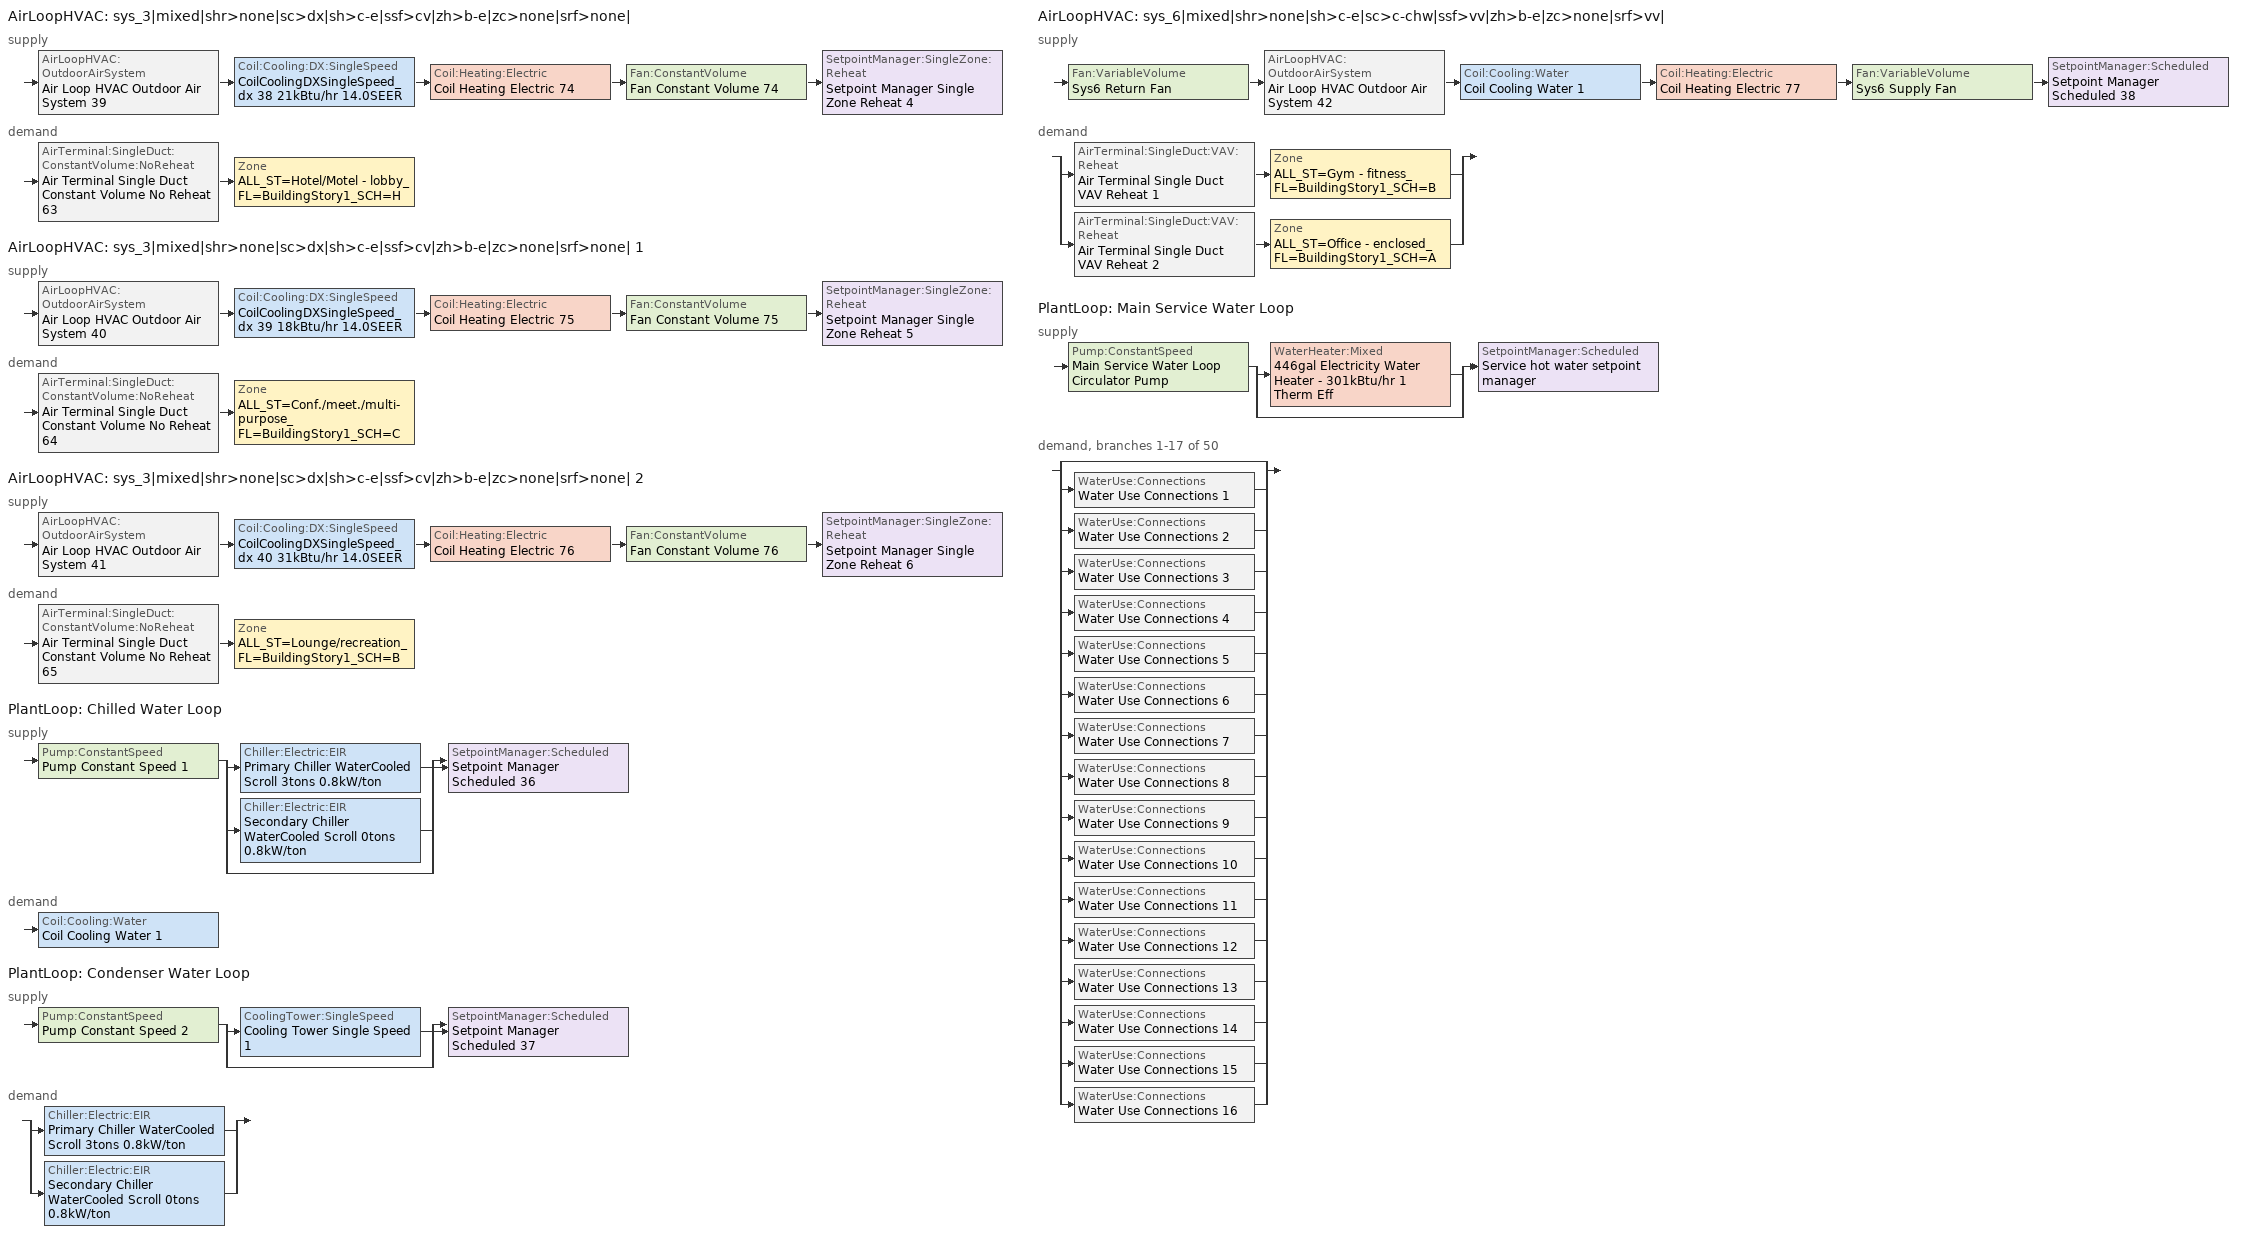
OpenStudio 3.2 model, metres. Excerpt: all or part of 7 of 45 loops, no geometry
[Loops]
AirLoopHVAC 'sys_3|mixed|shr>none|sc>dx|sh>c-e|ssf>cv|zh>b-e|zc>none|srf>none|'
 supply: AirLoopHVAC:OutdoorAirSystem 'Air Loop HVAC Outdoor Air System 39' > Coil:Cooling:DX:SingleSpeed 'CoilCoolingDXSingleSpeed_dx 38 21kBtu/hr 14.0SEER' > Coil:Heating:Electric 'Coil Heating Electric 74' > Fan:ConstantVolume 'Fan Constant Volume 74' > SetpointManager:SingleZone:Reheat 'Setpoint Manager Single Zone Reheat 4'
 demand: AirTerminal:SingleDuct:ConstantVolume:NoReheat 'Air Terminal Single Duct Constant Volume No Reheat 63' > Zone 'ALL_ST=Hotel/Motel - lobby_FL=BuildingStory1_SCH=H'
AirLoopHVAC 'sys_3|mixed|shr>none|sc>dx|sh>c-e|ssf>cv|zh>b-e|zc>none|srf>none| 1'
 supply: AirLoopHVAC:OutdoorAirSystem 'Air Loop HVAC Outdoor Air System 40' > Coil:Cooling:DX:SingleSpeed 'CoilCoolingDXSingleSpeed_dx 39 18kBtu/hr 14.0SEER' > Coil:Heating:Electric 'Coil Heating Electric 75' > Fan:ConstantVolume 'Fan Constant Volume 75' > SetpointManager:SingleZone:Reheat 'Setpoint Manager Single Zone Reheat 5'
 demand: AirTerminal:SingleDuct:ConstantVolume:NoReheat 'Air Terminal Single Duct Constant Volume No Reheat 64' > Zone 'ALL_ST=Conf./meet./multi-purpose_FL=BuildingStory1_SCH=C'
AirLoopHVAC 'sys_3|mixed|shr>none|sc>dx|sh>c-e|ssf>cv|zh>b-e|zc>none|srf>none| 2'
 supply: AirLoopHVAC:OutdoorAirSystem 'Air Loop HVAC Outdoor Air System 41' > Coil:Cooling:DX:SingleSpeed 'CoilCoolingDXSingleSpeed_dx 40 31kBtu/hr 14.0SEER' > Coil:Heating:Electric 'Coil Heating Electric 76' > Fan:ConstantVolume 'Fan Constant Volume 76' > SetpointManager:SingleZone:Reheat 'Setpoint Manager Single Zone Reheat 6'
 demand: AirTerminal:SingleDuct:ConstantVolume:NoReheat 'Air Terminal Single Duct Constant Volume No Reheat 65' > Zone 'ALL_ST=Lounge/recreation_FL=BuildingStory1_SCH=B'
PlantLoop 'Chilled Water Loop'
 supply: Pump:ConstantSpeed 'Pump Constant Speed 1' > split
  | Chiller:Electric:EIR 'Primary Chiller WaterCooled Scroll 3tons 0.8kW/ton'
  | Chiller:Electric:EIR 'Secondary Chiller WaterCooled Scroll 0tons 0.8kW/ton'
  | bypass
  join > SetpointManager:Scheduled 'Setpoint Manager Scheduled 36'
 demand: Coil:Cooling:Water 'Coil Cooling Water 1'
PlantLoop 'Condenser Water Loop'
 supply: Pump:ConstantSpeed 'Pump Constant Speed 2' > split
  | CoolingTower:SingleSpeed 'Cooling Tower Single Speed 1'
  | bypass
  join > SetpointManager:Scheduled 'Setpoint Manager Scheduled 37'
 demand: split
  | Chiller:Electric:EIR 'Primary Chiller WaterCooled Scroll 3tons 0.8kW/ton'
  | Chiller:Electric:EIR 'Secondary Chiller WaterCooled Scroll 0tons 0.8kW/ton'
AirLoopHVAC 'sys_6|mixed|shr>none|sh>c-e|sc>c-chw|ssf>vv|zh>b-e|zc>none|srf>vv|'
 supply: Fan:VariableVolume 'Sys6 Return Fan' > AirLoopHVAC:OutdoorAirSystem 'Air Loop HVAC Outdoor Air System 42' > Coil:Cooling:Water 'Coil Cooling Water 1' > Coil:Heating:Electric 'Coil Heating Electric 77' > Fan:VariableVolume 'Sys6 Supply Fan' > SetpointManager:Scheduled 'Setpoint Manager Scheduled 38'
 demand: split
  | AirTerminal:SingleDuct:VAV:Reheat 'Air Terminal Single Duct VAV Reheat 1' > Zone 'ALL_ST=Gym - fitness_FL=BuildingStory1_SCH=B'
  | AirTerminal:SingleDuct:VAV:Reheat 'Air Terminal Single Duct VAV Reheat 2' > Zone 'ALL_ST=Office - enclosed_FL=BuildingStory1_SCH=A'
PlantLoop 'Main Service Water Loop'
 supply: Pump:ConstantSpeed 'Main Service Water Loop Circulator Pump' > split
  | WaterHeater:Mixed '446gal Electricity Water Heater - 301kBtu/hr 1 Therm Eff'
  | bypass
  join > SetpointManager:Scheduled 'Service hot water setpoint manager'
 demand, branches 1-17 of 50: split
  | bypass
  | WaterUse:Connections 'Water Use Connections 1'
  | WaterUse:Connections 'Water Use Connections 2'
  | WaterUse:Connections 'Water Use Connections 3'
  | WaterUse:Connections 'Water Use Connections 4'
  | WaterUse:Connections 'Water Use Connections 5'
  | WaterUse:Connections 'Water Use Connections 6'
  | WaterUse:Connections 'Water Use Connections 7'
  | WaterUse:Connections 'Water Use Connections 8'
  | WaterUse:Connections 'Water Use Connections 9'
  | WaterUse:Connections 'Water Use Connections 10'
  | WaterUse:Connections 'Water Use Connections 11'
  | WaterUse:Connections 'Water Use Connections 12'
  | WaterUse:Connections 'Water Use Connections 13'
  | WaterUse:Connections 'Water Use Connections 14'
  | WaterUse:Connections 'Water Use Connections 15'
  | WaterUse:Connections 'Water Use Connections 16'
[Sizing:Zone] Zone Cooling Design Supply Air Temperature Input Method=SupplyAirTemperature; Zone Cooling Design Supply Air Temperature {C}=13; Zone Cooling Design Supply Air Temperature Difference {deltaC}=11.11; Zone Heating Design Supply Air Temperature Input Method=SupplyAirTemperature; Zone Heating Design Supply Air Temperature {C}=43; Zone Heating Design Supply Air Temperature Difference {deltaC}=11.11; Zone Cooling Design Supply Air Humidity Ratio {kg-H2O/kg-air}=0.0085; Zone Heating Design Supply Air Humidity Ratio {kg-H2O/kg-air}=0.008; Zone Heating Sizing Factor=1.3; Zone Cooling Sizing Factor=1.1; Cooling Design Air Flow Method=DesignDay; Heating Design Air Flow Method=DesignDay; Account for Dedicated Outdoor Air System=No; Dedicated Outdoor Air System Control Strategy=NeutralSupplyAir; Dedicated Outdoor Air Low Setpoint Temperature for Design {C}=autosize; Dedicated Outdoor Air High Setpoint Temperature for Design {C}=autosize
ALL_ST=Hotel/Motel - lobby_FL=BuildingStory1_SCH=H; ALL_ST=Office - enclosed_FL=BuildingStory1_SCH=A; ALL_ST=Gym - fitness_FL=BuildingStory1_SCH=B; ALL_ST=Conf./meet./multi-purpose_FL=BuildingStory1_SCH=C; ALL_ST=Lounge/recreation_FL=BuildingStory1_SCH=B
[Zone equipment]
ALL_ST=Hotel/Motel - lobby_FL=BuildingStory1_SCH=H: Air Terminal Single Duct Constant Volume No Reheat 63, Zone HVAC Baseboard Convective Electric 63
ALL_ST=Office - enclosed_FL=BuildingStory1_SCH=A: Air Terminal Single Duct VAV Reheat 2, Zone HVAC Baseboard Convective Electric 67
ALL_ST=Gym - fitness_FL=BuildingStory1_SCH=B: Air Terminal Single Duct VAV Reheat 1, Zone HVAC Baseboard Convective Electric 66
ALL_ST=Conf./meet./multi-purpose_FL=BuildingStory1_SCH=C: Air Terminal Single Duct Constant Volume No Reheat 64, Zone HVAC Baseboard Convective Electric 64
ALL_ST=Lounge/recreation_FL=BuildingStory1_SCH=B: Air Terminal Single Duct Constant Volume No Reheat 65, Zone HVAC Baseboard Convective Electric 65
[AirLoopHVAC] Design Supply Air Flow Rate {m3/s}=autosize; Design Return Air Flow Fraction of Supply Air Flow=1
Name | Availability Schedule
sys_3|mixed|shr>none|sc>dx|sh>c-e|ssf>cv|zh>b-e|zc>none|srf>none| | sys_3|mixed|shr>none|sc>dx|sh>c-e|ssf>cv|zh>b-e|zc>none|srf>none| Occ Sch
sys_3|mixed|shr>none|sc>dx|sh>c-e|ssf>cv|zh>b-e|zc>none|srf>none| 1 | sys_3|mixed|shr>none|sc>dx|sh>c-e|ssf>cv|zh>b-e|zc>none|srf>none| 1 Occ Sch
sys_3|mixed|shr>none|sc>dx|sh>c-e|ssf>cv|zh>b-e|zc>none|srf>none| 2 | sys_3|mixed|shr>none|sc>dx|sh>c-e|ssf>cv|zh>b-e|zc>none|srf>none| 2 Occ Sch
sys_6|mixed|shr>none|sh>c-e|sc>c-chw|ssf>vv|zh>b-e|zc>none|srf>vv| | sys_6|mixed|shr>none|sh>c-e|sc>c-chw|ssf>vv|zh>b-e|zc>none|srf>vv| Occ Sch
[Sizing:System] Type of Load to Size On=Sensible; Design Outdoor Air Flow Rate {m3/s}=Autosize; Preheat Design Temperature {C}=7; Preheat Design Humidity Ratio {kg-H2O/kg-Air}=0.008; Precool Design Humidity Ratio {kg-H2O/kg-Air}=0.008; Central Cooling Design Supply Air Temperature {C}=13; Sizing Option=NonCoincident; 100% Outdoor Air in Cooling=No; 100% Outdoor Air in Heating=No; Central Cooling Design Supply Air Humidity Ratio {kg-H2O/kg-Air}=0.0085; Central Heating Design Supply Air Humidity Ratio {kg-H2O/kg-Air}=0.008; Cooling Design Air Flow Method=DesignDay; Cooling Design Air Flow Rate {m3/s}=0; Heating Design Air Flow Method=DesignDay; Heating Design Air Flow Rate {m3/s}=0; System Outdoor Air Method=ZoneSum; Zone Maximum Outdoor Air Fraction=1; Cooling Supply Air Flow Rate Per Floor Area {m3/s-m2}=0.00996765; Cooling Fraction of Autosized Cooling Supply Air Flow Rate=1; Cooling Supply Air Flow Rate Per Unit Cooling Capacity {m3/s-W}=3.94755e-05; Heating Supply Air Flow Rate Per Floor Area {m3/s-m2}=0.00996765; Heating Fraction of Autosized Heating Supply Air Flow Rate=1; Heating Fraction of Autosized Cooling Supply Air Flow Rate=1; Heating Supply Air Flow Rate Per Unit Heating Capacity {m3/s-W}=3.15882e-05; Cooling Design Capacity Method=CoolingDesignCapacity; Cooling Design Capacity {W}=autosize; Cooling Design Capacity Per Floor Area {W/m2}=234.7; Fraction of Autosized Cooling Design Capacity=1; Heating Design Capacity Method=HeatingDesignCapacity; Heating Design Capacity {W}=autosize; Heating Design Capacity Per Floor Area {W/m2}=157; Fraction of Autosized Heating Design Capacity=1; Central Cooling Capacity Control Method=OnOff
Name | Central Heating Maximum System Air Flow Ratio | Precool Design Temperature {C} | Central Heating Design Supply Air Temperature {C}
sys_3|mixed|shr>none|sc>dx|sh>c-e|ssf>cv|zh>b-e|zc>none|srf>none|; sys_3|mixed|shr>none|sc>dx|sh>c-e|ssf>cv|zh>b-e|zc>none|srf>none| 1; sys_3|mixed|shr>none|sc>dx|sh>c-e|ssf>cv|zh>b-e|zc>none|srf>none| 2 | 1 | 13 | 43
sys_6|mixed|shr>none|sh>c-e|sc>c-chw|ssf>vv|zh>b-e|zc>none|srf>vv| | 0.3 | 12.8 | 13.1
[Fan:ConstantVolume] Availability Schedule=Always On Discrete; Fan Total Efficiency=0.39975; Pressure Rise {Pa}=640; Maximum Flow Rate {m3/s}=AutoSize; Motor Efficiency=0.615
Fan Constant Volume 74; Fan Constant Volume 75; Fan Constant Volume 76
[Coil:Heating:Electric] Availability Schedule=Always On Discrete
Coil Heating Electric 74; Coil Heating Electric 75; Coil Heating Electric 76; Coil Heating Electric 77; Coil Heating Electric 78; Coil Heating Electric 79
[Coil:Cooling:DX:SingleSpeed] Availability Schedule=Always On Discrete; Rated Total Cooling Capacity {W}=autosize; Rated Sensible Heat Ratio=autosize; Rated COP {W/W}=4.11713; Rated Air Flow Rate {m3/s}=autosize; Rated Evaporator Fan Power Per Volume Flow Rate {W/(m3/s)}=773.3; Total Cooling Capacity Function of Temperature Curve=DXCOOL-NECB2011-REF-CAPFT; Total Cooling Capacity Function of Flow Fraction Curve=DXCOOL-NECB2011-REF-CAPFFLOW; Energy Input Ratio Function of Temperature Curve=DXCOOL-NECB2011-REF-COOLEIRFT; Energy Input Ratio Function of Flow Fraction Curve=DXCOOL-NECB2011-REF-COOLEIRFFLOW; Part Load Fraction Correlation Curve=DXCOOL-NECB2011-REF-COOLPLFFPLR; Minimum Outdoor Dry-Bulb Temperature for Compressor Operation {C}=-25; Condenser Type=AirCooled; Evaporative Condenser Effectiveness=0; Evaporative Condenser Air Flow Rate {m3/s}=Autosize; Evaporative Condenser Pump Rated Power Consumption {W}=Autosize; Crankcase Heater Capacity {W}=0; Maximum Outdoor Dry-Bulb Temperature for Crankcase Heater Operation {C}=0; Basin Heater Capacity {W/K}=0; Basin Heater Setpoint Temperature {C}=10
CoilCoolingDXSingleSpeed_dx 38 21kBtu/hr 14.0SEER; CoilCoolingDXSingleSpeed_dx 39 18kBtu/hr 14.0SEER; CoilCoolingDXSingleSpeed_dx 40 31kBtu/hr 14.0SEER
[Controller:OutdoorAir] Minimum Outdoor Air Flow Rate {m3/s}=autosize; Maximum Outdoor Air Flow Rate {m3/s}=Autosize; Economizer Control Type=NoEconomizer; Economizer Control Action Type=ModulateFlow; Economizer Maximum Limit Dry-Bulb Temperature {C}=28; Economizer Maximum Limit Enthalpy {J/kg}=64000; Economizer Minimum Limit Dry-Bulb Temperature {C}=-100; Lockout Type=NoLockout; Minimum Limit Type=FixedMinimum; High Humidity Control=No; Heat Recovery Bypass Control Type=BypassWhenWithinEconomizerLimits
Name | Minimum Outdoor Air Schedule | Controller Mechanical Ventilation
Controller Outdoor Air 39 | sys_3|mixed|shr>none|sc>dx|sh>c-e|ssf>cv|zh>b-e|zc>none|srf>none| Occ Sch | Controller Mechanical Ventilation 39
Controller Outdoor Air 40 | sys_3|mixed|shr>none|sc>dx|sh>c-e|ssf>cv|zh>b-e|zc>none|srf>none| 1 Occ Sch | Controller Mechanical Ventilation 40
Controller Outdoor Air 41 | sys_3|mixed|shr>none|sc>dx|sh>c-e|ssf>cv|zh>b-e|zc>none|srf>none| 2 Occ Sch | Controller Mechanical Ventilation 41
Controller Outdoor Air 42 | sys_6|mixed|shr>none|sh>c-e|sc>c-chw|ssf>vv|zh>b-e|zc>none|srf>vv| Occ Sch | Controller Mechanical Ventilation 42
[Controller:MechanicalVentilation] Availability Schedule=Always On Discrete; System Outdoor Air Method=ZoneSum
Controller Mechanical Ventilation 39; Controller Mechanical Ventilation 40; Controller Mechanical Ventilation 41; Controller Mechanical Ventilation 42
[AirLoopHVAC:OutdoorAirSystem]
Name | Controller
Air Loop HVAC Outdoor Air System 39 | Controller Outdoor Air 39
Air Loop HVAC Outdoor Air System 40 | Controller Outdoor Air 40
Air Loop HVAC Outdoor Air System 41 | Controller Outdoor Air 41
Air Loop HVAC Outdoor Air System 42 | Controller Outdoor Air 42
[SetpointManager:Scheduled] Control Variable=Temperature
Name | Schedule
Setpoint Manager Scheduled 36 | CHW Temp
Setpoint Manager Scheduled 37 | CW Temp
Setpoint Manager Scheduled 38 | Supply Air Temp
Service hot water setpoint manager | Service Water Loop Temp - 140F
[ZoneHVAC:Baseboard:Convective:Electric] Availability Schedule=Always On Discrete; Nominal Capacity {W}=autosize; Efficiency=1
Zone HVAC Baseboard Convective Electric 63; Zone HVAC Baseboard Convective Electric 64; Zone HVAC Baseboard Convective Electric 65; Zone HVAC Baseboard Convective Electric 66; Zone HVAC Baseboard Convective Electric 67
[AirTerminal:SingleDuct:ConstantVolume:NoReheat] Availability Schedule=Always On Discrete; Maximum Air Flow Rate {m3/s}=AutoSize
Air Terminal Single Duct Constant Volume No Reheat 63; Air Terminal Single Duct Constant Volume No Reheat 64; Air Terminal Single Duct Constant Volume No Reheat 65
[SetpointManager:SingleZone:Reheat] Minimum Supply Air Temperature {C}=13; Maximum Supply Air Temperature {C}=43
Name | Control Zone
Setpoint Manager Single Zone Reheat 4 | ALL_ST=Hotel/Motel - lobby_FL=BuildingStory1_SCH=H
Setpoint Manager Single Zone Reheat 5 | ALL_ST=Conf./meet./multi-purpose_FL=BuildingStory1_SCH=C
Setpoint Manager Single Zone Reheat 6 | ALL_ST=Lounge/recreation_FL=BuildingStory1_SCH=B
[PlantLoop] Glycol Concentration=0; Plant Loop Volume {m3}=Autocalculate; Load Distribution Scheme=Optimal
Name | Maximum Loop Temperature {C} | Minimum Loop Temperature {C}
Chilled Water Loop; Condenser Water Loop
Main Service Water Loop | 60 | 10
[Sizing:Plant] Sizing Option=NonCoincident; Zone Timesteps in Averaging Window=1; Coincident Sizing Factor Mode=None
Name | Loop Type | Design Loop Exit Temperature {C} | Loop Design Temperature Difference {deltaC}
Chilled Water Loop | Cooling | 7 | 6
Condenser Water Loop | Condenser | 29 | 6
Main Service Water Loop | Heating | 60 | 5
[Pump:ConstantSpeed] Rated Flow Rate {m3/s}=autosize; Rated Power Consumption {W}=autosize; Motor Efficiency=0.855; Fraction of Motor Inefficiencies to Fluid Stream=0; Pump Control Type=Intermittent; Design Power Sizing Method=PowerPerFlowPerPressure; Design Electric Power per Unit Flow Rate {W/(m3/s)}=348701.1; Design Shaft Power per Unit Flow Rate per Unit Head {W-s/m3-Pa}=1.28205
Name | Rated Pump Head {Pa}
Pump Constant Speed 1; Pump Constant Speed 2 | 179352
Main Service Water Loop Circulator Pump | 239928
[Chiller:Electric:EIR] Reference COP {W/W}=4.5032; Reference Chilled Water Flow Rate {m3/s}=Autosize; Cooling Capacity Function of Temperature Curve=WaterCooled_Scroll_CAPFT_NECB2011; Electric Input to Cooling Output Ratio Function of Temperature Curve=WaterCooled_Scroll_EIRFT_NECB2011; Electric Input to Cooling Output Ratio Function of Part Load Ratio Curve=WaterCooled_Scroll_EIRFPLR_NECB2011; Minimum Part Load Ratio=0.25; Minimum Unloading Ratio=0.25; Condenser Type=WaterCooled; Chiller Flow Mode=LeavingSetpointModulated; Design Heat Recovery Water Flow Rate {m3/s}=Autosize; Sizing Factor=1; Basin Heater Capacity {W/K}=0; Basin Heater Setpoint Temperature {C}=10; Condenser Heat Recovery Relative Capacity Fraction=1
Name | Reference Capacity {W}
Primary Chiller WaterCooled Scroll 3tons 0.8kW/ton | 12307.9
Secondary Chiller WaterCooled Scroll 0tons 0.8kW/ton | 0.001
[CoolingTower:SingleSpeed]
Cooling Tower Single Speed 1: Design Water Flow Rate {m3/s}=autosize; Design Air Flow Rate {m3/s}=autosize; Fan Power at Design Air Flow Rate {W}=225.615; U-Factor Times Area Value at Design Air Flow Rate {W/K}=autosize; Air Flow Rate in Free Convection Regime {m3/s}=autosize; U-Factor Times Area Value at Free Convection Air Flow Rate {W/K}=autosize; Performance Input Method=UFactorTimesAreaAndDesignWaterFlowRate; Free Convection Capacity {W}=0; Basin Heater Capacity {W/K}=0; Evaporation Loss Mode=LossFactor; Evaporation Loss Factor {percent/K}=0.2; Drift Loss Percent {percent}=0.008; Blowdown Calculation Mode=ConcentrationRatio; Blowdown Concentration Ratio=3; Capacity Control=FanCycling; Number of Cells=1; Cell Control=MinimalCell; Cell Minimum  Water Flow Rate Fraction=0.33; Cell Maximum Water Flow Rate Fraction=2.5; Sizing Factor=1; Free Convection Air Flow Rate Sizing Factor=0.1; Free Convection U-Factor Times Area Value Sizing Factor=0.1; Heat Rejection Capacity and Nominal Capacity Sizing Ratio=1.25; Free Convection Nominal Capacity Sizing Factor=0.1; Design Inlet Air Dry-Bulb Temperature {C}=35; Design Inlet Air Wet-Bulb Temperature {C}=24; Design Approach Temperature {deltaC}=5; Design Range Temperature {deltaC}=6
[Fan:VariableVolume] Availability Schedule=Always On Discrete; Maximum Flow Rate {m3/s}=Autosize; Fan Power Minimum Flow Rate Input Method=Fraction; Fan Power Minimum Flow Fraction=0.68; Fan Power Minimum Air Flow Rate {m3/s}=0; Motor In Airstream Fraction=1; Fan Power Coefficient 1=-2.4176; Fan Power Coefficient 2=9.5874; Fan Power Coefficient 3=-11.559; Fan Power Coefficient 4=5.4009; Fan Power Coefficient 5=0
Name | Fan Total Efficiency | Pressure Rise {Pa} | Motor Efficiency
Sys6 Supply Fan | 0.549965 | 1000 | 0.8461
Sys6 Return Fan | 0.299975 | 250 | 0.4615
[Coil:Cooling:Water]
Coil Cooling Water 1: Availability Schedule=Always On Discrete
[Controller:WaterCoil]
Controller Water Coil 1: Water Coil=Coil Cooling Water 1; Action=Reverse; Minimum Actuated Flow {m3/s}=0
[AirTerminal:SingleDuct:VAV:Reheat] Availability Schedule=Always On Discrete; Maximum Air Flow Rate {m3/s}=AutoSize; Zone Minimum Air Flow Input Method=Constant; Constant Minimum Air Flow Fraction=0.3; Maximum Hot Water or Steam Flow Rate {m3/s}=AutoSize; Minimum Hot Water or Steam Flow Rate {m3/s}=0; Convergence Tolerance=0.001; Damper Heating Action=Normal; Maximum Flow per Zone Floor Area During Reheat {m3/s-m2}=AutoSize; Maximum Flow Fraction During Reheat=0.5; Maximum Reheat Air Temperature {C}=43; Control For Outdoor Air=No
Name | Fixed Minimum Air Flow Rate {m3/s} | Reheat Coil
Air Terminal Single Duct VAV Reheat 1 | 0.0652179 | Coil Heating Electric 78
Air Terminal Single Duct VAV Reheat 2 | 0.260872 | Coil Heating Electric 79
[WaterHeater:Mixed]
446gal Electricity Water Heater - 301kBtu/hr 1 Therm Eff: Tank Volume {m3}=1.68934; Setpoint Temperature Schedule=Service Water Loop Temp - 140F; Deadband Temperature Difference {deltaC}=2; Maximum Temperature Limit {C}=60; Heater Control Type=Cycle; Heater Maximum Capacity {W}=88267.9; Heater Fuel Type=Electricity; Heater Thermal Efficiency=1; Off Cycle Parasitic Fuel Consumption Rate {W}=137.414; Off Cycle Parasitic Fuel Type=Electricity; Off Cycle Parasitic Heat Fraction to Tank=0.8; On Cycle Parasitic Fuel Consumption Rate {W}=137.414; On Cycle Parasitic Fuel Type=Electricity; On Cycle Parasitic Heat Fraction to Tank=0; Ambient Temperature Indicator=Schedule; Ambient Temperature Schedule=Water Heater Ambient Temp Schedule - 70.0f; Off Cycle Loss Coefficient to Ambient Temperature {W/K}=5.7228; On Cycle Loss Coefficient to Ambient Temperature {W/K}=5.7228; Use Side Effectiveness=1; Source Side Effectiveness=1; Use Side Design Flow Rate {m3/s}=autosize; Source Side Design Flow Rate {m3/s}=autosize; Indirect Water Heating Recovery Time {hr}=1.5; Source Side Flow Control Mode=IndirectHeatPrimarySetpoint
[WaterHeater:Sizing]
446gal Electricity Water Heater - 301kBtu/hr 1 Therm Eff: Design Mode=PeakDraw; Time Storage Can Meet Peak Draw {hr}=0.538503; Time for Tank Recovery {hr}=0; Nominal Tank Volume for Autosizing Plant Connections {m3}=1
[WaterUse:Connections] Drain Water Heat Exchanger Type=None; Drain Water Heat Exchanger Destination=Plant
Name | Water Use Equipment Name 1
Water Use Connections 1 | Employeeloungeflr1 Service Water Use 0.02gal/min
Water Use Connections 2 | Exercisecenterflr1 Service Water Use 0.05gal/min
Water Use Connections 3 | Frontloungeflr1 Service Water Use 0.04gal/min
Water Use Connections 4 | Frontofficeflr1 Service Water Use 0.05gal/min
Water Use Connections 5 | Frontstorageflr1 Service Water Use 0.0gal/min
Water Use Connections 6 | Frontstorageflr2 Service Water Use 0.0gal/min
Water Use Connections 7 | Frontstorageflr3 Service Water Use 0.0gal/min
Water Use Connections 8 | Frontstorageflr4 Service Water Use 0.0gal/min
Water Use Connections 9 | Guestroom101 Service Water Use 0.07gal/min
Water Use Connections 10 | Guestroom102 Service Water Use 0.07gal/min
Water Use Connections 11 | Guestroom103 Service Water Use 0.07gal/min
Water Use Connections 12 | Guestroom104 Service Water Use 0.07gal/min
Water Use Connections 13 | Guestroom105 Service Water Use 0.07gal/min
Water Use Connections 14 | Guestroom201 Service Water Use 0.07gal/min
Water Use Connections 15 | Guestroom202_205 Service Water Use 0.27gal/min
Water Use Connections 16 | Guestroom206_208 Service Water Use 0.22gal/min
[WaterUse:Equipment:Definition]
Name | Peak Flow Rate {m3/s} | Target Temperature Schedule | Sensible Fraction Schedule | Latent Fraction Schedule
Employeeloungeflr1 Service Water Use Def 0.02gal/min | 1.05306e-06 | Schedule Ruleset 5 | Schedule Ruleset 3 | Schedule Ruleset 4
Exercisecenterflr1 Service Water Use Def 0.05gal/min | 3.15404e-06 | Schedule Ruleset 8 | Schedule Ruleset 6 | Schedule Ruleset 7
Frontloungeflr1 Service Water Use Def 0.04gal/min | 2.61999e-06 | Schedule Ruleset 11 | Schedule Ruleset 9 | Schedule Ruleset 10
Frontofficeflr1 Service Water Use Def 0.05gal/min | 3.15743e-06 | Schedule Ruleset 14 | Schedule Ruleset 12 | Schedule Ruleset 13
Frontstorageflr1 Service Water Use Def 0.0gal/min | 2.02531e-07 | Schedule Ruleset 17 | Schedule Ruleset 15 | Schedule Ruleset 16
Frontstorageflr2 Service Water Use Def 0.0gal/min | 2.02531e-07 | Schedule Ruleset 20 | Schedule Ruleset 18 | Schedule Ruleset 19
Frontstorageflr3 Service Water Use Def 0.0gal/min | 2.02531e-07 | Schedule Ruleset 23 | Schedule Ruleset 21 | Schedule Ruleset 22
Frontstorageflr4 Service Water Use Def 0.0gal/min | 2.02531e-07 | Schedule Ruleset 26 | Schedule Ruleset 24 | Schedule Ruleset 25
Guestroom101 Service Water Use Def 0.07gal/min | 4.2109e-06 | Schedule Ruleset 29 | Schedule Ruleset 27 | Schedule Ruleset 28
Guestroom102 Service Water Use Def 0.07gal/min | 4.2109e-06 | Schedule Ruleset 32 | Schedule Ruleset 30 | Schedule Ruleset 31
Guestroom103 Service Water Use Def 0.07gal/min | 4.2109e-06 | Schedule Ruleset 35 | Schedule Ruleset 33 | Schedule Ruleset 34
Guestroom104 Service Water Use Def 0.07gal/min | 4.2106e-06 | Schedule Ruleset 38 | Schedule Ruleset 36 | Schedule Ruleset 37
Guestroom105 Service Water Use Def 0.07gal/min | 4.2106e-06 | Schedule Ruleset 41 | Schedule Ruleset 39 | Schedule Ruleset 40
Guestroom201 Service Water Use Def 0.07gal/min | 4.2109e-06 | Schedule Ruleset 44 | Schedule Ruleset 42 | Schedule Ruleset 43
Guestroom202_205 Service Water Use Def 0.27gal/min | 1.68436e-05 | Schedule Ruleset 47 | Schedule Ruleset 45 | Schedule Ruleset 46
Guestroom206_208 Service Water Use Def 0.22gal/min | 1.36044e-05 | Schedule Ruleset 50 | Schedule Ruleset 48 | Schedule Ruleset 49
[WaterUse:Equipment]
Name | Water Use Equipment Definition | Space | Flow Rate Fraction Schedule
Employeeloungeflr1 Service Water Use 0.02gal/min | Employeeloungeflr1 Service Water Use Def 0.02gal/min | EmployeeLoungeFlr1 | NECB-B-Service Water Heating
Exercisecenterflr1 Service Water Use 0.05gal/min | Exercisecenterflr1 Service Water Use Def 0.05gal/min | ExerciseCenterFlr1 | NECB-B-Service Water Heating
Frontloungeflr1 Service Water Use 0.04gal/min | Frontloungeflr1 Service Water Use Def 0.04gal/min | FrontLoungeFlr1 | NECB-H-Service Water Heating
Frontofficeflr1 Service Water Use 0.05gal/min | Frontofficeflr1 Service Water Use Def 0.05gal/min | FrontOfficeFlr1 | NECB-A-Service Water Heating
Frontstorageflr1 Service Water Use 0.0gal/min | Frontstorageflr1 Service Water Use Def 0.0gal/min | FrontStorageFlr1 | NECB-E-Service Water Heating
Frontstorageflr2 Service Water Use 0.0gal/min | Frontstorageflr2 Service Water Use Def 0.0gal/min | FrontStorageFlr2 | NECB-E-Service Water Heating
Frontstorageflr3 Service Water Use 0.0gal/min | Frontstorageflr3 Service Water Use Def 0.0gal/min | FrontStorageFlr3 | NECB-E-Service Water Heating
Frontstorageflr4 Service Water Use 0.0gal/min | Frontstorageflr4 Service Water Use Def 0.0gal/min | FrontStorageFlr4 | NECB-E-Service Water Heating
Guestroom101 Service Water Use 0.07gal/min | Guestroom101 Service Water Use Def 0.07gal/min | GuestRoom101 | NECB-F-Service Water Heating
Guestroom102 Service Water Use 0.07gal/min | Guestroom102 Service Water Use Def 0.07gal/min | GuestRoom102 | NECB-F-Service Water Heating
Guestroom103 Service Water Use 0.07gal/min | Guestroom103 Service Water Use Def 0.07gal/min | GuestRoom103 | NECB-F-Service Water Heating
Guestroom104 Service Water Use 0.07gal/min | Guestroom104 Service Water Use Def 0.07gal/min | GuestRoom104 | NECB-F-Service Water Heating
Guestroom105 Service Water Use 0.07gal/min | Guestroom105 Service Water Use Def 0.07gal/min | GuestRoom105 | NECB-F-Service Water Heating
Guestroom201 Service Water Use 0.07gal/min | Guestroom201 Service Water Use Def 0.07gal/min | GuestRoom201 | NECB-F-Service Water Heating
Guestroom202_205 Service Water Use 0.27gal/min | Guestroom202_205 Service Water Use Def 0.27gal/min | GuestRoom202_205 | NECB-F-Service Water Heating
Guestroom206_208 Service Water Use 0.22gal/min | Guestroom206_208 Service Water Use Def 0.22gal/min | GuestRoom206_208 | NECB-F-Service Water Heating
[Schedule:Ruleset]
CHW Temp: Default Day Schedule=Schedule Day 4
CW Temp: Default Day Schedule=Schedule Day 5
Supply Air Temp: Default Day Schedule=Supply Air Temp Default
Service Water Loop Temp - 140F: Default Day Schedule=Service Water Loop Temp - 140F Default
Water Heater Ambient Temp Schedule - 70.0f: Default Day Schedule=Water Heater Ambient Temp Schedule - 70.0f Default
Schedule Ruleset 3: Default Day Schedule=Schedule Day 8
Schedule Ruleset 4: Default Day Schedule=Schedule Day 9
Schedule Ruleset 5: Default Day Schedule=Schedule Day 10
NECB-B-Service Water Heating: Default Day Schedule=NECB-B-Service Water Heating Default
Schedule Ruleset 6: Default Day Schedule=Schedule Day 11
Schedule Ruleset 7: Default Day Schedule=Schedule Day 12
Schedule Ruleset 8: Default Day Schedule=Schedule Day 13
Schedule Ruleset 9: Default Day Schedule=Schedule Day 14
Schedule Ruleset 10: Default Day Schedule=Schedule Day 15
Schedule Ruleset 11: Default Day Schedule=Schedule Day 16
NECB-H-Service Water Heating: Default Day Schedule=NECB-H-Service Water Heating Default
Schedule Ruleset 12: Default Day Schedule=Schedule Day 17
Schedule Ruleset 13: Default Day Schedule=Schedule Day 18
Schedule Ruleset 14: Default Day Schedule=Schedule Day 19
NECB-A-Service Water Heating: Default Day Schedule=NECB-A-Service Water Heating Default
Schedule Ruleset 15: Default Day Schedule=Schedule Day 20
Schedule Ruleset 16: Default Day Schedule=Schedule Day 21
Schedule Ruleset 17: Default Day Schedule=Schedule Day 22
NECB-E-Service Water Heating: Default Day Schedule=NECB-E-Service Water Heating Default
Schedule Ruleset 18: Default Day Schedule=Schedule Day 23
Schedule Ruleset 19: Default Day Schedule=Schedule Day 24
Schedule Ruleset 20: Default Day Schedule=Schedule Day 25
Schedule Ruleset 21: Default Day Schedule=Schedule Day 26
Schedule Ruleset 22: Default Day Schedule=Schedule Day 27
Schedule Ruleset 23: Default Day Schedule=Schedule Day 28
Schedule Ruleset 24: Default Day Schedule=Schedule Day 29
Schedule Ruleset 25: Default Day Schedule=Schedule Day 30
Schedule Ruleset 26: Default Day Schedule=Schedule Day 31
Schedule Ruleset 27: Default Day Schedule=Schedule Day 32
Schedule Ruleset 28: Default Day Schedule=Schedule Day 33
Schedule Ruleset 29: Default Day Schedule=Schedule Day 34
NECB-F-Service Water Heating: Default Day Schedule=NECB-F-Service Water Heating Default
Schedule Ruleset 30: Default Day Schedule=Schedule Day 35
Schedule Ruleset 31: Default Day Schedule=Schedule Day 36
Schedule Ruleset 32: Default Day Schedule=Schedule Day 37
Schedule Ruleset 33: Default Day Schedule=Schedule Day 38
Schedule Ruleset 34: Default Day Schedule=Schedule Day 39
Schedule Ruleset 35: Default Day Schedule=Schedule Day 40
Schedule Ruleset 36: Default Day Schedule=Schedule Day 41
Schedule Ruleset 37: Default Day Schedule=Schedule Day 42
Schedule Ruleset 38: Default Day Schedule=Schedule Day 43
Schedule Ruleset 39: Default Day Schedule=Schedule Day 44
Schedule Ruleset 40: Default Day Schedule=Schedule Day 45
Schedule Ruleset 41: Default Day Schedule=Schedule Day 46
Schedule Ruleset 42: Default Day Schedule=Schedule Day 47
Schedule Ruleset 43: Default Day Schedule=Schedule Day 48
Schedule Ruleset 44: Default Day Schedule=Schedule Day 49
Schedule Ruleset 45: Default Day Schedule=Schedule Day 50
Schedule Ruleset 46: Default Day Schedule=Schedule Day 51
Schedule Ruleset 47: Default Day Schedule=Schedule Day 52
Schedule Ruleset 48: Default Day Schedule=Schedule Day 53
Schedule Ruleset 49: Default Day Schedule=Schedule Day 54
Schedule Ruleset 50: Default Day Schedule=Schedule Day 55
sys_3|mixed|shr>none|sc>dx|sh>c-e|ssf>cv|zh>b-e|zc>none|srf>none| Occ Sch: Default Day Schedule=sys_3|mixed|shr>none|sc>dx|sh>c-e|ssf>cv|zh>b-e|zc>none|srf>none| Occ Sch Default; Summer Design Day Schedule=sys_3|mixed|shr>none|sc>dx|sh>c-e|ssf>cv|zh>b-e|zc>none|srf>none| Occ Sch Summer Design Day; Winter Design Day Schedule=sys_3|mixed|shr>none|sc>dx|sh>c-e|ssf>cv|zh>b-e|zc>none|srf>none| Occ Sch Winter Design Day
sys_3|mixed|shr>none|sc>dx|sh>c-e|ssf>cv|zh>b-e|zc>none|srf>none| 1 Occ Sch: Default Day Schedule=sys_3|mixed|shr>none|sc>dx|sh>c-e|ssf>cv|zh>b-e|zc>none|srf>none| 1 Occ Sch Default; Summer Design Day Schedule=sys_3|mixed|shr>none|sc>dx|sh>c-e|ssf>cv|zh>b-e|zc>none|srf>none| 1 Occ Sch Summer Design Day; Winter Design Day Schedule=sys_3|mixed|shr>none|sc>dx|sh>c-e|ssf>cv|zh>b-e|zc>none|srf>none| 1 Occ Sch Winter Design Day
sys_3|mixed|shr>none|sc>dx|sh>c-e|ssf>cv|zh>b-e|zc>none|srf>none| 2 Occ Sch: Default Day Schedule=sys_3|mixed|shr>none|sc>dx|sh>c-e|ssf>cv|zh>b-e|zc>none|srf>none| 2 Occ Sch Default; Summer Design Day Schedule=sys_3|mixed|shr>none|sc>dx|sh>c-e|ssf>cv|zh>b-e|zc>none|srf>none| 2 Occ Sch Summer Design Day; Winter Design Day Schedule=sys_3|mixed|shr>none|sc>dx|sh>c-e|ssf>cv|zh>b-e|zc>none|srf>none| 2 Occ Sch Winter Design Day
sys_6|mixed|shr>none|sh>c-e|sc>c-chw|ssf>vv|zh>b-e|zc>none|srf>vv| Occ Sch: Default Day Schedule=sys_6|mixed|shr>none|sh>c-e|sc>c-chw|ssf>vv|zh>b-e|zc>none|srf>vv| Occ Sch Default; Summer Design Day Schedule=sys_6|mixed|shr>none|sh>c-e|sc>c-chw|ssf>vv|zh>b-e|zc>none|srf>vv| Occ Sch Summer Design Day; Winter Design Day Schedule=sys_6|mixed|shr>none|sh>c-e|sc>c-chw|ssf>vv|zh>b-e|zc>none|srf>vv| Occ Sch Winter Design Day
[Schedule:Day]
Schedule Day 4; wkdCHW Temp 1; satCHW Temp 1; sunCHW Temp 1: 1, 0, 7, 2, 0, 7, 3, 0, 7, 4, 0, 7, 5, 0, 7, 6, 0, 7, 7, 0, 7, 8, 0, 7, 9, 0, 7, 10, 0, 7, 11, 0, 7, 12, 0, 7, 13, 0, 7, 14, 0, 7, 15, 0, 7, 16, 0, 7, 17, 0, 7, 18, 0, 7, 19, 0, 7, 20, 0, 7, 21, 0, 7, 22, 0, 7, 23, 0, 7, 24, 0, 7
Schedule Day 5; wkdCW Temp 1; satCW Temp 1; sunCW Temp 1: 1, 0, 29, 2, 0, 29, 3, 0, 29, 4, 0, 29, 5, 0, 29, 6, 0, 29, 7, 0, 29, 8, 0, 29, 9, 0, 29, 10, 0, 29, 11, 0, 29, 12, 0, 29, 13, 0, 29, 14, 0, 29, 15, 0, 29, 16, 0, 29, 17, 0, 29, 18, 0, 29, 19, 0, 29, 20, 0, 29, 21, 0, 29, 22, 0, 29, 23, 0, 29, 24, 0, 29
Supply Air Temp Default: 24, 0, 13
Service Water Loop Temp - 140F Default; Schedule Day 10; Schedule Day 13; Schedule Day 16; Schedule Day 19; Schedule Day 22; Schedule Day 25; Schedule Day 28; Schedule Day 31; Schedule Day 34; Schedule Day 37; Schedule Day 40; Schedule Day 43; Schedule Day 46; Schedule Day 49; Schedule Day 52; Schedule Day 55: 24, 0, 60
Water Heater Ambient Temp Schedule - 70.0f Default: 24, 0, 21.1111
Schedule Day 8; Schedule Day 11; Schedule Day 14; Schedule Day 17; Schedule Day 20; Schedule Day 23; Schedule Day 26; Schedule Day 29; Schedule Day 32; Schedule Day 35; Schedule Day 38; Schedule Day 41; Schedule Day 44; Schedule Day 47; Schedule Day 50; Schedule Day 53: 24, 0, 0.2
Schedule Day 9; Schedule Day 12; Schedule Day 15; Schedule Day 18; NECB-A-Service Water Heating Sat Day; NECB-A-Service Water Heating Sun|Hol Day; Schedule Day 21; NECB-E-Service Water Heating Sun|Hol Day; Schedule Day 24; Schedule Day 27; Schedule Day 30; Schedule Day 33; Schedule Day 36; Schedule Day 39; Schedule Day 42; Schedule Day 45; Schedule Day 48; Schedule Day 51; Schedule Day 54: 24, 0, 0.05
NECB-B-Service Water Heating Default; NECB-B-Service Water Heating Default|Wkdy Day: 1, 0, 0.6, 2, 0, 0.5, 9, 0, 0.05, 11, 0, 0.7, 12, 0, 0.4, 13, 0, 0.5, 15, 0, 0.6, 16, 0, 0.4, 18, 0, 0.3, 19, 0, 0.4, 20, 0, 0.5, 22, 0, 0.8, 24, 0, 0.9
NECB-B-Service Water Heating Sat Day: 1, 0, 0.7, 2, 0, 0.6, 9, 0, 0.05, 11, 0, 0.7, 12, 0, 0.4, 13, 0, 0.5, 15, 0, 0.6, 16, 0, 0.4, 18, 0, 0.3, 19, 0, 0.4, 20, 0, 0.5, 22, 0, 0.8, 24, 0, 0.9
NECB-B-Service Water Heating Sun|Hol Day: 1, 0, 0.5, 2, 0, 0.6, 9, 0, 0.05, 11, 0, 0.7, 12, 0, 0.4, 13, 0, 0.5, 15, 0, 0.6, 16, 0, 0.4, 18, 0, 0.3, 19, 0, 0.4, 20, 0, 0.5, 22, 0, 0.8, 24, 0, 0.5
NECB-H-Service Water Heating Default; NECB-H-Service Water Heating Default|Wkdy Day; NECB-H-Service Water Heating Sat Day; NECB-H-Service Water Heating Sun|Hol Day: 24, 0, 0.9
NECB-A-Service Water Heating Default; NECB-A-Service Water Heating Default|Wkdy Day: 7, 0, 0.05, 8, 0, 0.1, 10, 0, 0.5, 16, 0, 0.9, 17, 0, 0.7, 18, 0, 0.5, 19, 0, 0.3, 22, 0, 0.2, 24, 0, 0.05
NECB-E-Service Water Heating Default; NECB-E-Service Water Heating Default|Wkdy Day: 8, 0, 0.05, 9, 0, 0.1, 10, 0, 0.4, 12, 0, 0.5, 13, 0, 0.7, 14, 0, 0.9, 15, 0, 0.8, 16, 0, 0.7, 17, 0, 0.8, 18, 0, 0.3, 24, 0, 0.05
NECB-E-Service Water Heating Sat Day: 10, 0, 0.05, 12, 0, 0.2, 13, 0, 0.4, 16, 0, 0.2, 24, 0, 0.05
NECB-F-Service Water Heating Default; NECB-F-Service Water Heating Default|Wkdy Day: 1, 0, 0.5, 2, 0, 0.3, 3, 0, 0.2, 5, 0, 0.1, 6, 0, 0.2, 7, 0, 0.4, 8, 0, 0.6, 9, 0, 0.9, 10, 0, 0.7, 12, 0, 0.5, 13, 0, 0.4, 14, 0, 0.5, 15, 0, 0.4, 19, 0, 0.3, 20, 0, 0.5, 24, 0, 0.7
NECB-F-Service Water Heating Sat Day: 1, 0, 0.5, 2, 0, 0.3, 3, 0, 0.2, 5, 0, 0.1, 6, 0, 0.2, 7, 0, 0.4, 8, 0, 0.5, 9, 0, 0.8, 10, 0, 0.6, 15, 0, 0.5, 16, 0, 0.4, 19, 0, 0.3, 20, 0, 0.5, 24, 0, 0.7
NECB-F-Service Water Heating Sun|Hol Day: 1, 0, 0.5, 2, 0, 0.3, 3, 0, 0.2, 5, 0, 0.1, 6, 0, 0.2, 8, 0, 0.4, 9, 0, 0.6, 10, 0, 0.9, 11, 0, 0.7, 14, 0, 0.5, 15, 0, 0.4, 19, 0, 0.3, 20, 0, 0.4, 24, 0, 0.6
sys_3|mixed|shr>none|sc>dx|sh>c-e|ssf>cv|zh>b-e|zc>none|srf>none| Occ Sch Default; sys_3|mixed|shr>none|sc>dx|sh>c-e|ssf>cv|zh>b-e|zc>none|srf>none| Occ Sch Winter Design Day; sys_3|mixed|shr>none|sc>dx|sh>c-e|ssf>cv|zh>b-e|zc>none|srf>none| Occ Sch Summer Design Day; sys_3|mixed|shr>none|sc>dx|sh>c-e|ssf>cv|zh>b-e|zc>none|srf>none| 1 Occ Sch Winter Design Day; sys_3|mixed|shr>none|sc>dx|sh>c-e|ssf>cv|zh>b-e|zc>none|srf>none| 1 Occ Sch Summer Design Day; sys_3|mixed|shr>none|sc>dx|sh>c-e|ssf>cv|zh>b-e|zc>none|srf>none| 2 Occ Sch Winter Design Day; sys_3|mixed|shr>none|sc>dx|sh>c-e|ssf>cv|zh>b-e|zc>none|srf>none| 2 Occ Sch Summer Design Day; sys_6|mixed|shr>none|sh>c-e|sc>c-chw|ssf>vv|zh>b-e|zc>none|srf>vv| Occ Sch Winter Design Day; sys_6|mixed|shr>none|sh>c-e|sc>c-chw|ssf>vv|zh>b-e|zc>none|srf>vv| Occ Sch Summer Design Day: 24, 0, 1
sys_3|mixed|shr>none|sc>dx|sh>c-e|ssf>cv|zh>b-e|zc>none|srf>none| 1 Occ Sch Default: 9, 0, 0, 21, 0, 1, 24, 0, 0
sys_3|mixed|shr>none|sc>dx|sh>c-e|ssf>cv|zh>b-e|zc>none|srf>none| 1 Occ Sch Sunday: 11, 0, 0, 19, 0, 1, 24, 0, 0
sys_3|mixed|shr>none|sc>dx|sh>c-e|ssf>cv|zh>b-e|zc>none|srf>none| 2 Occ Sch Default: 1, 0, 1, 10, 0, 0, 24, 0, 1
sys_3|mixed|shr>none|sc>dx|sh>c-e|ssf>cv|zh>b-e|zc>none|srf>none| 2 Occ Sch Saturday: 2, 0, 1, 10, 0, 0, 24, 0, 1
sys_3|mixed|shr>none|sc>dx|sh>c-e|ssf>cv|zh>b-e|zc>none|srf>none| 2 Occ Sch Sunday: 1, 0, 0, 2, 0, 1, 11, 0, 0, 23, 0, 1, 24, 0, 0
sys_6|mixed|shr>none|sh>c-e|sc>c-chw|ssf>vv|zh>b-e|zc>none|srf>vv| Occ Sch Default: 1, 0, 1, 8, 0, 0, 24, 0, 1
sys_6|mixed|shr>none|sh>c-e|sc>c-chw|ssf>vv|zh>b-e|zc>none|srf>vv| Occ Sch Saturday: 2, 0, 1, 11, 0, 0, 15, 0, 1, 17, 0, 0, 24, 0, 1
sys_6|mixed|shr>none|sh>c-e|sc>c-chw|ssf>vv|zh>b-e|zc>none|srf>vv| Occ Sch Sunday: 1, 0, 0, 2, 0, 1, 11, 0, 0, 15, 0, 1, 18, 0, 0, 23, 0, 1, 24, 0, 0
[Schedule:Rule] Date Specification Type=DateRange; Start Month=1; Start Day=1; End Month=12; End Day=31
Name | Schedule Ruleset | Rule Order | Day Schedule | Apply Sunday | Apply Monday | Apply Tuesday | Apply Wednesday | Apply Thursday | Apply Friday | Apply Saturday
wkdCHW Temp rule | CHW Temp | 2 | wkdCHW Temp 1 | No | Yes | Yes | Yes | Yes | Yes | No
satCHW Temprule | CHW Temp | 1 | satCHW Temp 1 | No | No | No | No | No | No | Yes
sunCHW Temprule | CHW Temp | 0 | sunCHW Temp 1 | Yes | No | No | No | No | No | No
wkdCW Temp rule | CW Temp | 2 | wkdCW Temp 1 | No | Yes | Yes | Yes | Yes | Yes | No
satCW Temprule | CW Temp | 1 | satCW Temp 1 | No | No | No | No | No | No | Yes
sunCW Temprule | CW Temp | 0 | sunCW Temp 1 | Yes | No | No | No | No | No | No
Schedule Rule 92 | NECB-B-Service Water Heating | 2 | NECB-B-Service Water Heating Default|Wkdy Day |  | Yes | Yes | Yes | Yes | Yes
Schedule Rule 93 | NECB-B-Service Water Heating | 1 | NECB-B-Service Water Heating Sat Day |  |  |  |  |  |  | Yes
Schedule Rule 94 | NECB-B-Service Water Heating | 0 | NECB-B-Service Water Heating Sun|Hol Day | Yes
Schedule Rule 95 | NECB-H-Service Water Heating | 2 | NECB-H-Service Water Heating Default|Wkdy Day |  | Yes | Yes | Yes | Yes | Yes
Schedule Rule 96 | NECB-H-Service Water Heating | 1 | NECB-H-Service Water Heating Sat Day |  |  |  |  |  |  | Yes
Schedule Rule 97 | NECB-H-Service Water Heating | 0 | NECB-H-Service Water Heating Sun|Hol Day | Yes
Schedule Rule 98 | NECB-A-Service Water Heating | 2 | NECB-A-Service Water Heating Default|Wkdy Day |  | Yes | Yes | Yes | Yes | Yes
Schedule Rule 99 | NECB-A-Service Water Heating | 1 | NECB-A-Service Water Heating Sat Day |  |  |  |  |  |  | Yes
Schedule Rule 100 | NECB-A-Service Water Heating | 0 | NECB-A-Service Water Heating Sun|Hol Day | Yes
Schedule Rule 101 | NECB-E-Service Water Heating | 2 | NECB-E-Service Water Heating Default|Wkdy Day |  | Yes | Yes | Yes | Yes | Yes
Schedule Rule 102 | NECB-E-Service Water Heating | 1 | NECB-E-Service Water Heating Sat Day |  |  |  |  |  |  | Yes
Schedule Rule 103 | NECB-E-Service Water Heating | 0 | NECB-E-Service Water Heating Sun|Hol Day | Yes
Schedule Rule 104 | NECB-F-Service Water Heating | 2 | NECB-F-Service Water Heating Default|Wkdy Day |  | Yes | Yes | Yes | Yes | Yes
Schedule Rule 105 | NECB-F-Service Water Heating | 1 | NECB-F-Service Water Heating Sat Day |  |  |  |  |  |  | Yes
Schedule Rule 106 | NECB-F-Service Water Heating | 0 | NECB-F-Service Water Heating Sun|Hol Day | Yes
sys_3|mixed|shr>none|sc>dx|sh>c-e|ssf>cv|zh>b-e|zc>none|srf>none| 1 Occ Sch Sunday Rule | sys_3|mixed|shr>none|sc>dx|sh>c-e|ssf>cv|zh>b-e|zc>none|srf>none| 1 Occ Sch | 0 | sys_3|mixed|shr>none|sc>dx|sh>c-e|ssf>cv|zh>b-e|zc>none|srf>none| 1 Occ Sch Sunday | Yes
sys_3|mixed|shr>none|sc>dx|sh>c-e|ssf>cv|zh>b-e|zc>none|srf>none| 2 Occ Sch Saturday Rule | sys_3|mixed|shr>none|sc>dx|sh>c-e|ssf>cv|zh>b-e|zc>none|srf>none| 2 Occ Sch | 1 | sys_3|mixed|shr>none|sc>dx|sh>c-e|ssf>cv|zh>b-e|zc>none|srf>none| 2 Occ Sch Saturday |  |  |  |  |  |  | Yes
sys_3|mixed|shr>none|sc>dx|sh>c-e|ssf>cv|zh>b-e|zc>none|srf>none| 2 Occ Sch Sunday Rule | sys_3|mixed|shr>none|sc>dx|sh>c-e|ssf>cv|zh>b-e|zc>none|srf>none| 2 Occ Sch | 0 | sys_3|mixed|shr>none|sc>dx|sh>c-e|ssf>cv|zh>b-e|zc>none|srf>none| 2 Occ Sch Sunday | Yes
sys_6|mixed|shr>none|sh>c-e|sc>c-chw|ssf>vv|zh>b-e|zc>none|srf>vv| Occ Sch Saturday Rule | sys_6|mixed|shr>none|sh>c-e|sc>c-chw|ssf>vv|zh>b-e|zc>none|srf>vv| Occ Sch | 1 | sys_6|mixed|shr>none|sh>c-e|sc>c-chw|ssf>vv|zh>b-e|zc>none|srf>vv| Occ Sch Saturday |  |  |  |  |  |  | Yes
sys_6|mixed|shr>none|sh>c-e|sc>c-chw|ssf>vv|zh>b-e|zc>none|srf>vv| Occ Sch Sunday Rule | sys_6|mixed|shr>none|sh>c-e|sc>c-chw|ssf>vv|zh>b-e|zc>none|srf>vv| Occ Sch | 0 | sys_6|mixed|shr>none|sh>c-e|sc>c-chw|ssf>vv|zh>b-e|zc>none|srf>vv| Occ Sch Sunday | Yes
[Schedule:Constant]
Always On Discrete: Value=1
[Curve:Biquadratic] Minimum Value of y=24
Name | Coefficient1 Constant | Coefficient2 x | Coefficient3 x**2 | Coefficient4 y | Coefficient5 y**2 | Coefficient6 x*y | Minimum Value of x | Maximum Value of x | Maximum Value of y
DXCOOL-NECB2011-REF-CAPFT | 0.867905 | 0.0142459 | 0.00055436 | -0.0075575 | 3.3e-05 | -0.0001918 | 13 | 24 | 46
DXCOOL-NECB2011-REF-COOLEIRFT | 0.114171 | 0.0281822 | -0.0004199 | 0.0214108 | 0.000161028 | -0.000679104 | 13 | 24 | 46
WaterCooled_Scroll_CAPFT_NECB2011 | 0.94418 | 0.0337102 | 9.75564e-05 | -0.00322114 | -4.91832e-05 | -0.000177584 | 5 | 10 | 35
WaterCooled_Scroll_EIRFT_NECB2011 | 0.727393 | -0.0118922 | 0.000541177 | 0.00187934 | 0.000473461 | -0.000711472 | 5 | 10 | 35
[Curve:Quadratic]
Name | Coefficient1 Constant | Coefficient2 x | Coefficient3 x**2 | Minimum Value of x | Maximum Value of x
DXCOOL-NECB2011-REF-CAPFFLOW | 0.8 | 0.2 | 0 | 0.5 | 1.5
DXCOOL-NECB2011-REF-COOLEIRFFLOW | 1.1552 | -0.1808 | 0.0256 | 0.5 | 1.5
WaterCooled_Scroll_EIRFPLR_NECB2011 | 0.04412 | 0.640367 | 0.319555 | 0 | 1
[Curve:Cubic]
DXCOOL-NECB2011-REF-COOLPLFFPLR: Coefficient1 Constant=0.0277; Coefficient2 x=4.9151; Coefficient3 x**2=-8.184; Coefficient4 x**3=4.2702; Minimum Value of x=0.7; Maximum Value of x=1
